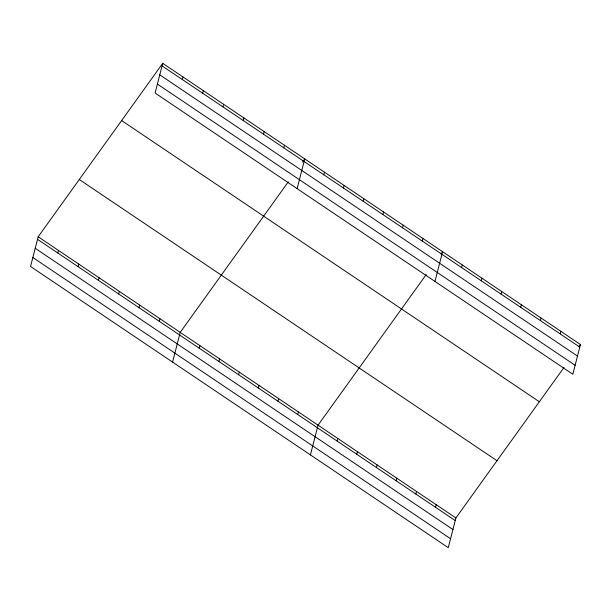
<?xml version="1.0" encoding="UTF-8"?>
<svg xmlns="http://www.w3.org/2000/svg" width="611" height="611" viewBox="0 0 611 611"><rect width="100%" height="100%" fill="white"/><g stroke="black" fill="none" stroke-linecap="round" stroke-linejoin="round"><path stroke-width="0.92" d="M162.732 63.315L155.102 93.032L572.82 374.238L580.45 344.52L162.732 63.315L38.18 236.763L30.55 266.48L448.268 547.685L455.898 517.968L564.006 367.417M57.808 253.007L58.473 250.418M78.093 266.663L78.758 264.074M98.386 280.319L99.051 277.738M118.671 293.983L119.336 291.394M182.353 79.56L183.017 76.971M138.964 307.639L139.629 305.057M202.646 93.216L203.31 90.634M159.25 321.302L159.914 318.713M222.931 106.879L223.595 104.29M172.577 362.086L180.207 332.369L288.316 181.818M243.224 120.535L243.888 117.946M199.232 348.217L199.896 345.627M263.509 134.191L264.173 131.609M218.929 361.475L219.593 358.886M283.802 147.854L284.466 145.265M238.618 374.726L239.283 372.145M297.122 188.639L304.752 158.921L302.56 161.976M258.308 387.985L258.972 385.396M323.784 174.769L324.449 172.18M278.005 401.244L278.669 398.655M343.474 188.028L344.138 185.439M297.694 414.502L298.359 411.913M363.171 201.286L363.835 198.697M310.419 454.89L318.056 425.172L426.165 274.622M382.86 214.537L383.525 211.956M337.081 441.012L337.746 438.431M402.55 227.796L403.214 225.207M356.771 454.271L357.435 451.682M422.247 241.055L422.911 238.466M376.468 467.53L377.132 464.94M434.971 281.442L442.601 251.724L440.959 254.016M396.157 480.788L396.822 478.199M461.633 267.565L462.298 264.983M415.854 494.039L416.511 491.458M481.323 280.823L481.987 278.242M435.544 507.298L436.208 504.709M501.012 294.082L501.677 291.493M520.709 307.341L521.374 304.752M540.399 320.599L541.063 318.01M560.096 333.85L560.761 331.269M578.808 346.811L580.45 344.52M162.068 65.896L579.786 347.109M159.769 74.855L577.487 356.06M157.401 84.081L575.119 365.286M121.627 120.55L539.345 401.763M79.285 179.519L497.003 460.732M38.18 236.763L455.898 517.968M37.515 239.344L455.233 520.557M35.217 248.303L452.934 529.508M32.849 257.521L450.567 538.734"/></g></svg>
